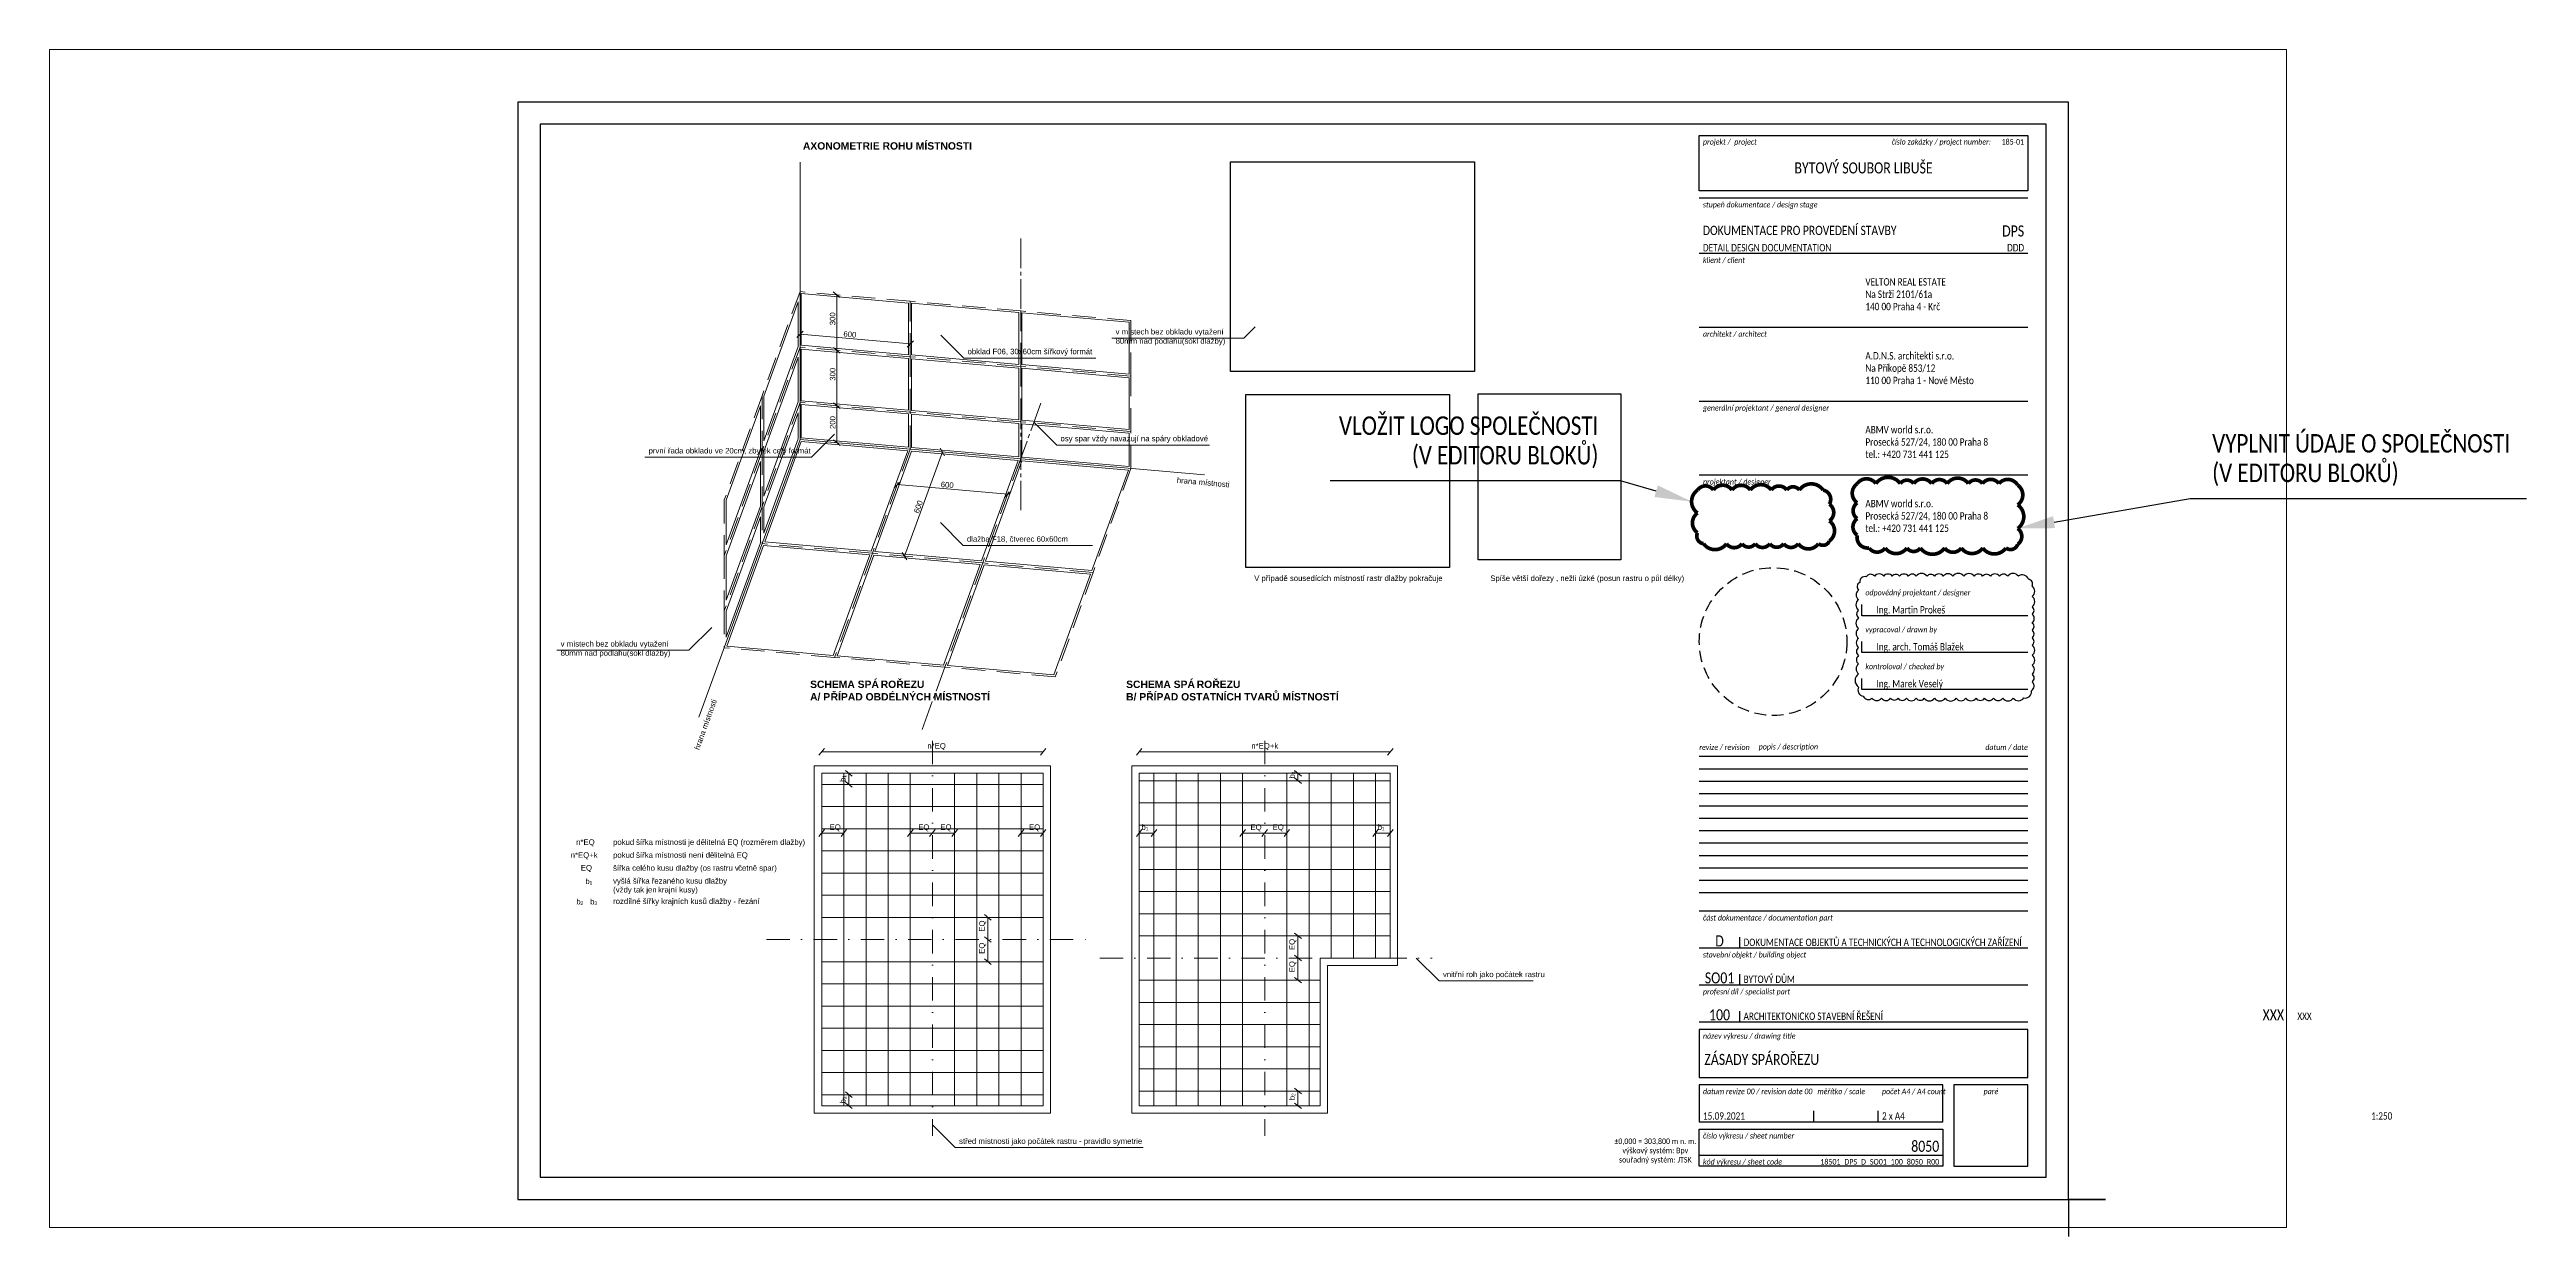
# Paper-space layout '18501_DPS_D_SO01_100_8050_00' of a CAD drawing. Header units: millimetres. Extents: x -334 to 337, y -12 to 309.
import ezdxf
from ezdxf import colors
from ezdxf.entities.mleader import LeaderData, LeaderLine
from ezdxf.enums import TextEntityAlignment as Align
from ezdxf.math import Vec2, Vec3

# ---------------------------------------------------------------- set-up
doc = ezdxf.new("R2010")
doc.units = ezdxf.units.MM
for name, pattern in [('DASHDOT2', [12.7, 6.35, -3.175, 0, -3.175]), ('DASHED2', [9.525, 6.35, -3.175]), ('HIDDEN2', [4.7625, 3.175, -1.5875])]:
    doc.linetypes.add(name, pattern=pattern)
for name, color, linetype, lineweight in [('A-DETL-____-CNTR', 7, 'DASHDOT2', 5), ('A-DETL-____-WIDE', 7, 'Continuous', 9), ('A-DETL-DEMO-OTLN', 7, 'DASHED2', 5), ('G-____-____-TEXT', 7, 'Continuous', 5), ('G-____-TTLB-OTLN', 7, 'Continuous', 9)]:
    doc.layers.add(name, color=color, linetype=linetype, lineweight=lineweight)
doc.layers.add('A-DETL-____-OTLN', color=7, linetype='Continuous', lineweight=5, true_color=0x00a600)
doc.layers.add('ABMV_NoPrint', color=30, linetype='Continuous', plot=False)
doc.layers.add('ABMV_Sheet_Titleblock', color=7, linetype='Continuous')
doc.styles.add('Arial', font='arial.ttf', dxfattribs={"height": 1.5})
doc.styles.add('Arial_1', font='arial.ttf', dxfattribs={"height": 0.974836})
doc.styles.add('Arial_B', font='arialbd.ttf', dxfattribs={"height": 2})
doc.styles.add('Calibri', font='calibri.ttf', dxfattribs={"width": 0.8, "height": 2})
doc.styles.add('Calibri_2', font='calibri.ttf', dxfattribs={"width": 0.8, "height": 3})
doc.styles.add('Calibri_I', font='calibrii.ttf', dxfattribs={"width": 0.8, "height": 1.5})
picture_1 = doc.add_image_def('image1.jpg', size_in_pixel=(592, 508))
picture_2 = doc.add_image_def('image2.jpg', size_in_pixel=(697, 591))
picture_3 = doc.add_image_def('image3.jpg', size_in_pixel=(467, 542))

# ---------------------------------------------------------------- blocks, each defined once
blk = doc.blocks.new('*U4')
at = {"layer": 'ABMV_Sheet_Titleblock'}
blk.add_line((44.5, 0), (-44.5, 0), dxfattribs=at)
blk = doc.blocks.new('*U5')
at = {"color": 0, "linetype": 'ByBlock', "lineweight": -2, "transparency": 16777216}
for p in [(0, 36.85), (0, 33.5), (0, 30.15), (0, 26.8), (0, 23.45), (0, 20.1), (0, 16.75), (0, 13.4), (0, 10.05), (0, 6.7), (0, 3.35), (0, 0)]:
    blk.add_blockref('*U4', p, dxfattribs=at)
blk = doc.blocks.new('ABMV_TB_Sheet_Full_Arch_STATIC')
at = {"layer": 'ABMV_NoPrint', "const_width": 1}
for points in [[(-57.21, 193.74, 0.520567), (-57.21, 188.56, 0.520567), (-57.21, 184.27, 0.520567), (-57.21, 179.79, 0.520567), (-54, 176.34, 0.520567), (-49.63, 176.34, 0.520567), (-43.76, 176.34, 0.520567), (-40.1, 176.34, 0.520567), (-33.53, 176.34, 0.520567), (-29.02, 176.34, 0.520567), (-23.2, 176.34, 0.520567), (-16.94, 176.34, 0.520567), (-13.76, 177.3, 0.520567), (-13.76, 181.61, 0.520567), (-13.76, 188, 0.520567), (-13.76, 193.36, 0.520567), (-18.84, 193.74, 0.520567), (-23.29, 193.74, 0.520567), (-27.11, 193.74, 0.520567), (-32.85, 193.74, 0.520567), (-37.06, 193.74, 0.520567), (-41.93, 193.74, 0.520567), (-45.56, 193.74, 0.520567), (-52.16, 193.74, 0.520567)], [(-100.46, 192, 0.520567), (-100.46, 185.79, 0.520567), (-100.46, 180.44, 0.520567), (-98.84, 177.5, 0.520567), (-92.62, 177.5, 0.520567), (-88.42, 177.5, 0.520567), (-84.84, 177.5, 0.520567), (-80.89, 177.5, 0.520567), (-77.12, 177.5, 0.520567), (-73.18, 177.5, 0.520567), (-67.72, 177.5, 0.520567), (-64.76, 178.25, 0.520567), (-64.76, 183.65, 0.520567), (-64.76, 188.19, 0.520567), (-66.45, 192, 0.520567), (-72.9, 192, 0.520567), (-76.3, 192, 0.520567), (-80.5, 192, 0.520567), (-86.16, 192, 0.520567), (-91.12, 192, 0.520567), (-96.16, 192, 0.520567)]]:
    blk.add_lwpolyline(points, format="xyb", close=True, dxfattribs=at)
at = {"layer": 'ABMV_NoPrint'}
blk.add_lwpolyline([(0, 0), (10, 0), (0, 0), (0, -10)], dxfattribs=at)
at = {"layer": 'ABMV_Sheet_Titleblock'}
for p, q in [((-11, 271), (-100, 271)), ((-11, 256), (-100, 256)), ((-11, 236), (-100, 236)), ((-11, 216), (-100, 216)), ((-11, 196), (-100, 196)), ((-56, 158), (-56, 161)), ((-11, 158), (-56, 158)), ((-56, 148), (-56, 151)), ((-11, 148), (-56, 148)), ((-56, 138), (-56, 141)), ((-11, 138), (-56, 138)), ((-11, 78), (-100, 78)), ((-11, 68), (-100, 68)), ((-89, 68), (-89, 71)), ((-89, 58), (-89, 61)), ((-11, 58), (-100, 58)), ((-11, 48), (-100, 48)), ((-89, 48), (-89, 51)), ((-69, 21), (-69, 24)), ((-51.5, 21), (-51.5, 24)), ((-100, 12), (-34, 12))]:
    blk.add_line(p, q, dxfattribs=at)
blk.add_lwpolyline([(-100, 273), (-100, 288), (-11, 288), (-11, 273)], close=True, dxfattribs=at)
at = {"layer": 'ABMV_Sheet_Titleblock', "lineweight": 30}
for points in [[(-11, 46), (-100, 46), (-100, 33), (-11, 33)], [(-34, 21), (-34, 31), (-100, 31), (-100, 21)], [(-31, 9), (-11, 9), (-11, 31), (-31, 31)], [(-100, 19), (-34, 19), (-34, 9), (-100, 9)]]:
    blk.add_lwpolyline(points, close=True, dxfattribs=at)
at = {"layer": 'ABMV_Sheet_Titleblock', "color": 8, "linetype": 'HIDDEN2'}
blk.add_circle((-80, 151), 20, dxfattribs=at)
blk.add_blockref('*U5', (-55.5, 83))
at = {"layer": 'ABMV_Sheet_Titleblock', "style": 'Calibri_I', "width": 0.8}
for s, p in [('projekt /  project', (-99, 287)), ('stupeň dokumentace / design stage', (-99, 270)), ('klient / client', (-99, 255)), ('architekt / architect', (-99, 235)), ('generální projektant / general designer', (-99, 215)), ('projektant / designer', (-99, 195)), ('část dokumentace / documentation part', (-99, 77)), ('stavební objekt / building object', (-99, 67)), ('profesní díl / specialist part', (-99, 57)), ('název výkresu / drawing title', (-99, 45)), ('číslo výkresu / sheet number', (-99, 18))]:
    blk.add_text(s, height=1.5, dxfattribs=at).set_placement(p, align=Align.TOP_LEFT)
at = {"layer": 'ABMV_Sheet_Titleblock', "width": 0.8}
for s, style, p in [('číslo zakázky / project number:', 'Calibri_I', (-21, 287)), ('185-01', 'Calibri', (-12, 287))]:
    blk.add_text(s, height=1.5, dxfattribs=dict(at, style=style)).set_placement(p, align=Align.TOP_RIGHT)
at = {"layer": 'ABMV_Sheet_Titleblock', "style": 'Calibri', "width": 0.8}
for s, height, p in [('DPS', 3, (-12, 259.73)), ('DDD', 2, (-12, 256))]:
    blk.add_text(s, height=height, dxfattribs=at).set_placement(p, align=Align.BOTTOM_RIGHT)
at = {"layer": 'ABMV_Sheet_Titleblock', "width": 0.8}
for s, height, style, p in [('DETAIL DESIGN DOCUMENTATION', 2, 'Calibri', (-99, 256)), ('DOKUMENTACE OBJEKTŮ A TECHNICKÝCH A TECHNOLOGICKÝCH ZAŘÍZENÍ', 2, 'Calibri', (-88, 68)), ('kód výkresu / sheet code', 1.5, 'Calibri_I', (-99, 9))]:
    blk.add_text(s, height=height, dxfattribs=dict(at, style=style)).set_placement(p, align=Align.BOTTOM_LEFT)
at = {"layer": 'ABMV_Sheet_Titleblock', "style": 'Calibri_I', "width": 0.8}
for s, p in [('odpovědný projektant / designer', (-55, 163.5)), ('vypracoval / drawn by', (-55, 153.5)), ('kontroloval / checked by', (-55, 143.5))]:
    blk.add_text(s, height=1.5, dxfattribs=at).set_placement(p)
at = {"layer": 'ABMV_Sheet_Titleblock', "style": 'Calibri', "width": 0.8}
blk.add_text('D', height=3, dxfattribs=at).set_placement((-94.5, 67.58), align=Align.BOTTOM_CENTER)
at = {"layer": 'ABMV_Sheet_Titleblock', "style": 'Calibri_I', "width": 0.8}
blk.add_text('paré', height=1.5, dxfattribs=at).set_placement((-21, 30), align=Align.TOP_CENTER)
at = {"layer": 'ABMV_Sheet_Titleblock', "style": 'Calibri'}
for s, insert, char_height, attachment_point in [('{\\fCalibri|b0|i0|c238|p34;BYTOVÝ SOUBOR LIBUŠE}', (-55.5, 279.18), 3, 5), ('DOKUMENTACE PRO {\\fCalibri|b0|i0|c238|p34;PROVEDENÍ STAVBY}', (-99, 261), 2.5, 7), ('\\A1;{\\fCalibri|b0|i0|c238|p34;VELTON REAL ESTATE\\PNa Strži 2101/61a\\P140 00 Praha 4 - Krč}', (-55, 245), 2, 4), ('\\A1;A.D.N.S. architekti s.r.o.\\PNa P{\\fCalibri|b0|i0|c238|p34;říkopě 853/12\\H1x;\\P110 00 Praha 1 - Nové Město}', (-55, 225), 2, 4), ('\\A1;ABMV world s.r.o.\\PProsecká 527/24, 180 00 Praha 8\\Ptel.: +420 731 441 125', (-55, 205), 2, 4), ('\\A1;ABMV world s.r.o.\\PProsecká 527/24, 180 00 Praha 8\\Ptel.: +420 731 441 125', (-55, 185), 2, 4)]:
    blk.add_mtext(s, dxfattribs=dict(at, insert=insert, char_height=char_height, attachment_point=attachment_point))
at = {"layer": 'ABMV_Sheet_Titleblock', "char_height": 1.5}
for s, insert, width, attachment_point, style in [('revize / revision', (-100, 122.35), 15, 4, 'Calibri_I'), ('popis / description', (-83.91, 122.35), 57.9092, 4, 'Calibri_I'), ('datum / date', (-11, 122.35), 15, 6, 'Calibri_I'), ('datum revize{\\fCalibri|b0|i1|c238|p34; 00} / revision date{\\fCalibri|b0|i1|c238|p34; 00}', (-99, 30), 30, 1, 'Calibri_I'), ('měřítko / scale', (-68, 30), 19, 1, 'Calibri_I'), ('počet A4 / A4 count', (-50.5, 30), 16.5, 1, 'Calibri_I'), ('±0,000 = {\\fCalibri|b0|i0|c238|p34;303},{\\fCalibri|b0|i0|c238|p34;80}0 m n. m.{\\fCalibri|b0|i0|c238|p34;\\Pvýškový systém: Bpv\\Psouřadný systém: JTSK}', (-111.9, 9.63), 19.5159, 8, 'Calibri')]:
    blk.add_mtext(s, dxfattribs=dict(at, insert=insert, width=width, attachment_point=attachment_point, style=style))
at = {"layer": 'ABMV_NoPrint'}
ml = blk.add_multileader_mtext('Standard', dxfattribs=at)
ml.set_content('VLO{\\fCalibri|b0|i0|c238|p34;ŽIT LOGO SPOLEČNOSTI }({\\fCalibri|b0|i0|c238|p34;V EDITORU BLOKŮ})', color=256, style='Calibri')
ml.set_leader_properties()
ml.build(insert=Vec2(0, 0))
ml.multileader.update_dxf_attribs({"text_left_attachment_type": 5, "text_right_attachment_type": 5, "dogleg_length": 5, "arrow_head_size": 10})
ctx = ml.context
ctx.base_point, ctx.char_height, ctx.arrow_head_size, ctx.landing_gap_size, ctx.plane_origin = Vec3(-198.73, 194.51), 5, 10, 1, Vec3(-180.17, 207.96)
ctx.left_attachment, ctx.right_attachment, ctx.text_align_type = 5, 5, 2
notes = []
notes.append((ctx, [(1, (1, 1, 0), (-121.33, 194.51), (-1, 0), 5, [(1, [(-102.08, 188.89)], 0, [])])]))
ctx.mtext.insert, ctx.mtext.width, ctx.mtext.alignment, ctx.mtext.line_spacing_factor, ctx.mtext.flow_direction = Vec3(-127.33, 211.94), 71.9253, 3, 0.96, 5
ml = blk.add_multileader_mtext('Standard', dxfattribs=at)
ml.set_content('{\\fCalibri|b0|i0|c238|p34;VYPLNIT ÚDAJE O SPOLEČNOSTI }({\\fCalibri|b0|i0|c238|p34;V EDITORU BLOKŮ})', color=256, style='Calibri')
ml.set_leader_properties()
ml.build(insert=Vec2(0, 0))
ml.multileader.update_dxf_attribs({"text_left_attachment_type": 5, "text_right_attachment_type": 5, "dogleg_length": 5, "arrow_head_size": 10})
ctx = ml.context
ctx.base_point, ctx.char_height, ctx.arrow_head_size, ctx.landing_gap_size, ctx.plane_origin = Vec3(37.93, 189.71), 5, 10, 1, Vec3(26.77, 207.96)
ctx.left_attachment, ctx.right_attachment = 5, 5
notes.append((ctx, [(0, (1, 1, 0), (32.93, 189.71), (1, 0), 5, [(1, [(-13.76, 181.61)], 0, [])])]))
ctx.mtext.insert, ctx.mtext.width, ctx.mtext.line_spacing_factor, ctx.mtext.flow_direction = Vec3(38.93, 207.15), 84.2904, 0.96, 5
for ctx, leaders in notes:
    for number, flags, end, landing, length, lines in leaders:
        leader = LeaderData()
        leader.index, (leader.has_last_leader_line, leader.has_dogleg_vector, leader.attachment_direction) = number, flags
        leader.last_leader_point, leader.dogleg_vector, leader.dogleg_length = Vec3(end), Vec3(landing), length
        for number, points, colour, breaks in lines:
            line = LeaderLine()
            line.index, line.vertices, line.color, line.breaks = number, Vec3.list(points), colors.encode_raw_color(colour), breaks
            leader.lines.append(line)
        ctx.leaders.append(leader)

psp = doc.layouts.new('18501_DPS_D_SO01_100_8050_00')

# ---------------------------------------------------------------- linework, layer by layer
at = {"layer": 'A-DETL-____-CNTR'}
for p, q in [((-95.2, 122.16), (-95.2, 15.22)), ((-5.2, 122.16), (-5.2, 15.22)), ((-140.2, 68.35), (-53.7, 68.35)), ((-49.88, 63.35), (40.11, 63.35))]:
    psp.add_line(p, q, dxfattribs=at)
at = {"layer": 'A-DETL-____-OTLN', "color": 136, "true_color": 0x008080}
for p, q in [((-71.31, 250.05), (-71.31, 258.05)), ((-71.31, 249.04), (-71.31, 248.04)), ((-71.31, 247.05), (-71.31, 239.05)), ((-71.31, 206.52), (-71.31, 214.52)), ((-68.56, 206.04), (-65.82, 213.55)), ((-72.32, 195.7), (-69.59, 203.22)), ((-71.31, 204.53), (-71.31, 205.53)), ((-71.31, 195.52), (-71.31, 203.52)), ((-69.24, 204.17), (-68.9, 205.11)), ((-71.31, 194.51), (-71.31, 193.51)), ((-71.31, 192.52), (-71.31, 184.52)), ((-94.21, 135.56), (-91.48, 143.08)), ((-94.89, 133.69), (-94.55, 134.63)), ((-97.97, 125.22), (-95.24, 132.74))]:
    psp.add_line(p, q, dxfattribs=at)
at = {"layer": 'A-DETL-____-OTLN', "color": 7}
for p, q in [((-101.7, 240.63), (-130.74, 243.17)), ((-130.74, 243.17), (-130.74, 229.18)), ((-120.23, 242.1), (-122.06, 243.63)), ((-121.14, 227.86), (-121.14, 242.87)), ((-131.55, 240.95), (-140.84, 215.43)), ((-131.55, 228.88), (-131.55, 240.95)), ((-101.7, 226.64), (-101.7, 240.63)), ((-71.81, 238.02), (-100.86, 240.56)), ((-100.86, 240.56), (-100.86, 226.56)), ((-71.81, 224.02), (-71.81, 238.02)), ((-41.93, 235.4), (-70.97, 237.95)), ((-70.97, 237.95), (-70.97, 223.95)), ((-41.93, 221.41), (-41.93, 235.4)), ((-140.84, 203.35), (-131.55, 228.88)), ((-131.92, 231.32), (-130.25, 232.99)), ((-131.05, 232.23), (-101.17, 229.62)), ((-130.74, 229.18), (-101.7, 226.64)), ((-101.7, 225.63), (-130.74, 228.17)), ((-130.74, 228.17), (-130.74, 214.18)), ((-120.22, 227.08), (-122.05, 228.61)), ((-120.22, 227.08), (-122.05, 228.61)), ((-102.03, 228.71), (-100.36, 230.37)), ((-92.89, 231.94), (-86.7, 225.74)), ((-46.59, 231.1), (-10.86, 231.1)), ((-7.77, 234.19), (-10.86, 231.1)), ((-131.55, 225.95), (-140.84, 200.43)), ((-131.55, 213.88), (-131.55, 225.95)), ((-121.13, 212.84), (-121.13, 227.85)), ((-101.7, 211.64), (-101.7, 225.63)), ((-100.86, 226.56), (-71.81, 224.02)), ((-71.81, 223.02), (-100.86, 225.56)), ((-100.86, 225.56), (-100.86, 211.56)), ((-86.7, 225.74), (-50.97, 225.74)), ((-71.81, 209.02), (-71.81, 223.02)), ((-70.97, 223.95), (-41.93, 221.41)), ((-41.93, 220.4), (-70.97, 222.95)), ((-70.97, 222.95), (-70.97, 208.95)), ((-140.84, 215.43), (-140.84, 203.35)), ((-41.93, 206.41), (-41.93, 220.4)), ((-141.81, 212.76), (-151.1, 187.24)), ((-141.81, 200.69), (-141.81, 212.76)), ((-140.84, 188.35), (-131.55, 213.88)), ((-131.55, 210.95), (-140.84, 185.43)), ((-131.55, 203.88), (-131.55, 210.95)), ((-130.74, 214.18), (-101.7, 211.64)), ((-101.7, 210.63), (-130.74, 213.17)), ((-130.74, 213.17), (-130.74, 204.18)), ((-120.2, 212.06), (-122.04, 213.59)), ((-121.12, 202.82), (-121.12, 212.83)), ((-101.7, 201.64), (-101.7, 210.63)), ((-100.86, 211.56), (-71.81, 209.02)), ((-71.81, 208.02), (-100.86, 210.56)), ((-100.86, 210.56), (-100.86, 201.56)), ((-71.81, 199.02), (-71.81, 208.02)), ((-70.97, 208.95), (-41.93, 206.41)), ((-67.71, 208.37), (-61.52, 202.18)), ((-140.84, 178.35), (-131.55, 203.88)), ((-140.65, 175.96), (-130.74, 203.17)), ((-131.08, 203.71), (-101.2, 201.09)), ((-130.74, 204.18), (-101.7, 201.64)), ((-130.74, 203.17), (-101.89, 200.65)), ((-121.78, 205.09), (-127.97, 198.9)), ((-120.19, 202.04), (-122.03, 203.57)), ((-100.86, 201.56), (-71.81, 199.02)), ((-91.92, 199.28), (-93.11, 201.34)), ((-41.93, 205.4), (-70.97, 207.95)), ((-70.97, 207.95), (-70.97, 198.95)), ((-61.52, 202.18), (-20.14, 202.18)), ((-41.93, 196.41), (-41.93, 205.4)), ((-173.1, 198.9), (-127.97, 198.9)), ((-151.1, 175.16), (-141.81, 200.69)), ((-141.81, 197.76), (-151.1, 172.24)), ((-141.81, 185.69), (-141.81, 197.76)), ((-140.84, 200.43), (-140.84, 188.35)), ((-101.89, 200.65), (-111.8, 173.43)), ((-110.77, 173.34), (-100.86, 200.56)), ((-102.78, 172.13), (-92.52, 200.32)), ((-100.86, 200.56), (-72, 198.04)), ((-72, 198.04), (-81.91, 170.82)), ((-80.88, 170.73), (-70.97, 197.95)), ((-70.97, 198.95), (-41.93, 196.41)), ((-70.97, 197.95), (-42.12, 195.42)), ((-42.12, 195.42), (-52.03, 168.2)), ((-105.55, 190.6), (-103.88, 192.27)), ((-104.68, 191.52), (-74.8, 188.9)), ((-75.66, 187.99), (-73.99, 189.65)), ((-151.1, 187.24), (-151.1, 175.16)), ((-151.1, 160.16), (-141.81, 185.69)), ((-141.81, 182.76), (-151.1, 157.24)), ((-141.81, 175.69), (-141.81, 182.76)), ((-140.84, 185.43), (-140.84, 178.35)), ((-93.06, 181.19), (-86.87, 174.99)), ((-151.1, 150.16), (-141.81, 175.69)), ((-150.91, 147.77), (-141.01, 174.98)), ((-141.01, 174.98), (-112.15, 172.46)), ((-111.8, 173.43), (-140.65, 175.96)), ((-86.87, 174.99), (-51.87, 174.99)), ((-151.1, 172.24), (-151.1, 160.16)), ((-112.15, 172.46), (-122.06, 145.24)), ((-121.03, 145.15), (-111.12, 172.37)), ((-111.12, 172.37), (-82.27, 169.84)), ((-81.91, 170.82), (-110.77, 173.34)), ((-102.18, 171.08), (-103.37, 173.15)), ((-82.27, 169.84), (-92.17, 142.63)), ((-91.14, 142.54), (-81.23, 169.75)), ((-81.23, 169.75), (-52.38, 167.23)), ((-52.03, 168.2), (-80.88, 170.73)), ((-52.38, 167.23), (-62.29, 140.01)), ((-151.1, 157.24), (-151.1, 150.16)), ((-155, 152.83), (-161.19, 146.63)), ((-122.06, 145.24), (-150.91, 147.77)), ((-196.92, 146.63), (-161.19, 146.63)), ((-92.17, 142.63), (-121.03, 145.15)), ((-62.29, 140.01), (-91.14, 142.54)), ((-125.96, 118.24), (-124.45, 120.09)), ((-125.2, 119.16), (-65.2, 119.16)), ((-116.94, 112.6), (-118.79, 114.11)), ((-65.96, 118.24), (-64.45, 120.09)), ((-39.96, 118.24), (-38.45, 120.09)), ((-39.2, 119.16), (28.8, 119.16)), ((4.72, 112.6), (2.87, 114.11)), ((28.04, 118.24), (29.55, 120.09)), ((-65.2, 110.35), (-125.2, 110.35)), ((-119.2, 113.35), (-119.2, 23.35)), ((-116.94, 109.6), (-118.79, 111.11)), ((-117.87, 110.35), (-117.87, 113.35)), ((-113.2, 113.35), (-113.2, 23.35)), ((-107.2, 113.35), (-107.2, 23.35)), ((-101.2, 113.35), (-101.2, 23.35)), ((-89.2, 113.35), (-89.2, 23.35)), ((-83.2, 113.35), (-83.2, 23.35)), ((-77.2, 113.35), (-77.2, 23.35)), ((-71.2, 113.35), (-71.2, 23.35)), ((-39.2, 111.35), (28.8, 111.35)), ((-35.2, 113.35), (-35.2, 23.35)), ((-29.2, 113.35), (-29.2, 23.35)), ((-23.2, 113.35), (-23.2, 23.35)), ((-17.2, 113.35), (-17.2, 23.35)), ((-11.2, 113.35), (-11.2, 23.35)), ((0.8, 113.35), (0.8, 23.35)), ((4.72, 110.6), (2.87, 112.11)), ((3.8, 111.35), (3.8, 113.35)), ((6.8, 113.35), (6.8, 23.35)), ((12.8, 113.35), (12.8, 63.35)), ((18.8, 113.35), (18.8, 63.35)), ((24.8, 113.35), (24.8, 63.35)), ((-65.2, 104.35), (-125.2, 104.35)), ((-39.2, 105.35), (28.8, 105.35)), ((-125.96, 96.25), (-124.45, 98.09)), ((-65.2, 98.35), (-125.2, 98.35)), ((-125.2, 97.17), (-119.2, 97.17)), ((-119.96, 96.25), (-118.45, 98.09)), ((-101.96, 96.25), (-100.45, 98.09)), ((-101.2, 97.17), (-95.2, 97.17)), ((-95.96, 96.25), (-94.45, 98.09)), ((-95.2, 97.17), (-89.2, 97.17)), ((-89.96, 96.25), (-88.45, 98.09)), ((-71.96, 96.25), (-70.45, 98.09)), ((-71.2, 97.17), (-65.2, 97.17)), ((-65.96, 96.25), (-64.45, 98.09)), ((-39.96, 96.25), (-38.45, 98.09)), ((-39.2, 99.35), (28.8, 99.35)), ((-39.2, 97.17), (-35.2, 97.17)), ((-35.96, 96.25), (-34.45, 98.09)), ((-11.96, 96.25), (-10.45, 98.09)), ((-11.2, 97.17), (-5.2, 97.17)), ((-5.96, 96.25), (-4.45, 98.09)), ((-5.2, 97.17), (0.8, 97.17)), ((0.04, 96.25), (1.55, 98.09)), ((24.04, 96.25), (25.55, 98.09)), ((24.8, 97.17), (28.8, 97.17)), ((28.04, 96.25), (29.55, 98.09)), ((-65.2, 92.35), (-125.2, 92.35)), ((-39.2, 93.35), (28.8, 93.35)), ((-39.2, 87.35), (28.8, 87.35)), ((-65.2, 86.35), (-125.2, 86.35)), ((-39.2, 81.35), (28.8, 81.35)), ((-65.2, 80.35), (-125.2, 80.35)), ((-65.2, 74.35), (-125.2, 74.35)), ((-79.28, 73.6), (-81.13, 75.11)), ((-80.2, 68.35), (-80.2, 74.35)), ((-39.2, 75.35), (28.8, 75.35)), ((-79.28, 67.6), (-81.13, 69.11)), ((-80.2, 62.35), (-80.2, 68.35)), ((-39.2, 69.35), (28.8, 69.35)), ((4.72, 68.6), (2.87, 70.11)), ((3.8, 63.35), (3.8, 69.35)), ((-65.2, 62.35), (-125.2, 62.35)), ((-79.28, 61.6), (-81.13, 63.11)), ((4.72, 62.6), (2.87, 64.11)), ((3.8, 57.35), (3.8, 63.35)), ((35.86, 63.35), (42.06, 57.16)), ((-65.2, 56.35), (-125.2, 56.35)), ((-39.2, 57.35), (9.8, 57.35)), ((4.72, 56.6), (2.87, 58.11)), ((42.06, 57.16), (67.49, 57.16)), ((-65.2, 50.35), (-125.2, 50.35)), ((-39.2, 51.35), (9.8, 51.35)), ((-65.2, 44.35), (-125.2, 44.35)), ((-39.2, 45.35), (9.8, 45.35)), ((-65.2, 38.35), (-125.2, 38.35)), ((-39.2, 39.35), (9.8, 39.35)), ((-65.2, 32.35), (-125.2, 32.35)), ((-116.94, 25.6), (-118.79, 27.11)), ((-39.2, 33.35), (9.8, 33.35)), ((-39.2, 27.35), (9.8, 27.35)), ((4.72, 26.6), (2.87, 28.11)), ((3.8, 23.35), (3.8, 27.35)), ((-65.2, 26.35), (-125.2, 26.35)), ((-116.94, 22.6), (-118.79, 24.11)), ((-117.87, 23.35), (-117.87, 26.35)), ((4.72, 22.6), (2.87, 24.11)), ((-95.2, 18.22), (-89.01, 12.03)), ((-89.01, 12.03), (-38.14, 12.03))]:
    psp.add_line(p, q, dxfattribs=at)
at = {"layer": 'A-DETL-____-WIDE'}
for p, q in [((-131.08, 203.71), (-131.08, 278.71)), ((-131.08, 203.71), (-158.45, 128.53)), ((-131.08, 203.71), (-21.5, 194.12)), ((-127.2, 115.35), (-63.2, 115.35)), ((-127.2, 21.35), (-127.2, 115.35)), ((-63.2, 115.35), (-63.2, 21.35)), ((-41.2, 21.35), (-41.2, 115.35)), ((-41.2, 115.35), (30.8, 115.35)), ((30.8, 115.35), (30.8, 61.35)), ((-125.2, 23.35), (-125.2, 113.35)), ((-125.2, 113.35), (-65.2, 113.35)), ((-65.2, 113.35), (-65.2, 23.35)), ((-39.2, 23.35), (-39.2, 113.35)), ((-39.2, 113.35), (28.8, 113.35)), ((28.8, 113.35), (28.8, 63.35)), ((9.8, 23.35), (9.8, 63.35)), ((9.8, 63.35), (28.8, 63.35)), ((11.8, 61.35), (30.8, 61.35)), ((11.8, 21.35), (11.8, 61.35)), ((-63.2, 21.35), (-127.2, 21.35)), ((-65.2, 23.35), (-125.2, 23.35)), ((11.8, 21.35), (-41.2, 21.35)), ((9.8, 23.35), (-39.2, 23.35))]:
    psp.add_line(p, q, dxfattribs=at)
at = {"layer": 'A-DETL-DEMO-OTLN'}
for p, q in [((-131.08, 243.71), (-141.34, 215.52)), ((-101.2, 241.09), (-131.08, 243.71)), ((-71.31, 238.48), (-101.2, 241.09)), ((-101.2, 226.09), (-101.2, 241.09)), ((-41.43, 235.86), (-71.31, 238.48)), ((-71.31, 223.48), (-71.31, 238.48)), ((-41.43, 220.86), (-41.43, 235.86)), ((-131.08, 228.71), (-141.34, 200.52)), ((-101.2, 226.09), (-131.08, 228.71)), ((-71.31, 223.48), (-101.2, 226.09)), ((-101.2, 211.09), (-101.2, 226.09)), ((-41.43, 220.86), (-71.31, 223.48)), ((-71.31, 208.48), (-71.31, 223.48)), ((-141.34, 215.52), (-151.6, 187.32)), ((-141.34, 215.52), (-141.34, 200.52)), ((-41.43, 205.86), (-41.43, 220.86)), ((-131.08, 213.71), (-141.34, 185.52)), ((-101.2, 211.09), (-131.08, 213.71)), ((-101.2, 201.09), (-101.2, 211.09)), ((-71.31, 208.48), (-101.2, 211.09)), ((-41.43, 205.86), (-71.31, 208.48)), ((-41.43, 195.86), (-41.43, 205.86)), ((-141.34, 200.52), (-151.6, 172.32)), ((-141.34, 200.52), (-141.34, 185.52)), ((-101.2, 201.09), (-111.46, 172.9)), ((-71.31, 198.48), (-81.57, 170.29)), ((-41.43, 195.86), (-51.69, 167.67)), ((-151.6, 187.32), (-151.6, 172.32)), ((-141.34, 185.52), (-151.6, 157.32)), ((-141.34, 185.52), (-141.34, 175.52)), ((-111.46, 172.9), (-141.34, 175.52)), ((-151.6, 172.32), (-151.6, 157.32)), ((-111.46, 172.9), (-121.72, 144.71)), ((-81.57, 170.29), (-111.46, 172.9)), ((-81.57, 170.29), (-91.83, 142.09)), ((-51.69, 167.67), (-81.57, 170.29)), ((-51.69, 167.67), (-61.95, 139.48)), ((-151.6, 157.32), (-151.6, 147.32)), ((-121.72, 144.71), (-151.6, 147.32)), ((-91.83, 142.09), (-121.72, 144.71)), ((-61.95, 139.48), (-91.83, 142.09))]:
    psp.add_line(p, q, dxfattribs=at)
at = {"layer": 'ABMV_NoPrint'}
for centre, radius, start, end in [((156.55, 161.62), 1.55, 125, 235), ((156.54, 163.84), 1.29, 116.80074, 226.80074), ((157.39, 165.14), 1.44, 75.99372, 185.99372), ((158.93, 165.8), 1.4, 38.62869, 148.62869), ((161.24, 165.82), 1.49, 35, 145), ((163.61, 165.87), 1.41, 35, 145), ((165.77, 165.97), 1.22, 35, 145), ((167.94, 165.86), 1.42, 35, 145), ((170.19, 165.92), 1.32, 35, 145), ((172.73, 165.65), 1.78, 35, 145), ((175.2, 165.97), 1.22, 35, 145), ((177.4, 165.84), 1.46, 35, 145), ((179.89, 165.77), 1.59, 35, 145), ((182.67, 165.64), 1.8, 35, 145), ((185.56, 165.69), 1.73, 35, 145), ((188.11, 165.88), 1.4, 35, 145), ((190.31, 165.94), 1.28, 35, 145), ((192.58, 165.82), 1.5, 35, 145), ((194.93, 165.89), 1.37, 35, 145), ((197.49, 165.67), 1.76, 35, 145), ((200.03, 165.32), 1.74, 19.19743, 129.19743), ((201.48, 164.59), 1.32, 331.68237, 81.68237), ((201.7, 162.6), 1.67, 305.29807, 55.29807), ((201.68, 159.83), 1.71, 305, 55), ((156.66, 158.92), 1.75, 125, 235), ((156.65, 153.97), 1.72, 125, 235), ((156.4, 156.43), 1.29, 125, 235), ((201.94, 157.41), 1.25, 305, 55), ((201.87, 155.25), 1.38, 305, 55), ((156.61, 151.21), 1.65, 125, 235), ((156.51, 148.64), 1.48, 125, 235), ((201.95, 153.11), 1.23, 305, 55), ((201.93, 151.06), 1.27, 305, 55), ((201.95, 149), 1.24, 305, 55), ((201.72, 146.64), 1.64, 305, 55), ((156.59, 141.62), 1.63, 125, 235), ((156.45, 144.08), 1.38, 125, 235), ((156.44, 146.32), 1.36, 125, 235), ((201.71, 143.95), 1.65, 305, 55), ((201.83, 141.41), 1.45, 305, 55), ((156.92, 138.48), 2.21, 125, 235), ((157.16, 135.9), 1.69, 152.48129, 262.48129), ((158.3, 134.77), 1.47, 201.96399, 311.96399), ((200.77, 135.45), 1.73, 257.31548, 7.31548), ((201.73, 136.94), 1.47, 300.90659, 50.90659), ((201.91, 139.15), 1.3, 305, 55), ((160.57, 134.58), 1.57, 215, 325), ((163.1, 134.54), 1.51, 215, 325), ((165.34, 134.38), 1.23, 215, 325), ((167.49, 134.47), 1.39, 215, 325), ((169.95, 134.61), 1.63, 215, 325), ((172.35, 134.42), 1.3, 215, 325), ((174.83, 134.66), 1.71, 215, 325), ((177.67, 134.68), 1.76, 215, 325), ((180.59, 134.71), 1.8, 215, 325), ((183.4, 134.61), 1.63, 215, 325), ((186.1, 134.64), 1.67, 215, 325), ((188.63, 134.49), 1.42, 215, 325), ((190.99, 134.52), 1.47, 215, 325), ((193.47, 134.57), 1.55, 215, 325), ((196.15, 134.66), 1.72, 215, 325), ((198.94, 134.71), 1.73, 216.84123, 326.84123)]:
    psp.add_arc(centre, radius, start, end, dxfattribs=at)
at = {"layer": 'ABMV_Sheet_Titleblock'}
for points in [[(212.5, 295), (-207.5, 295), (-207.5, -2), (212.5, -2)], [(-201.5, 289), (-201.5, 4), (206.5, 4), (206.5, 289)]]:
    psp.add_lwpolyline(points, close=True, dxfattribs=at)

# ---------------------------------------------------------------- block references
psp.add_blockref('ABMV_TB_Sheet_Full_Arch_STATIC', (212.5, -2))

# ---------------------------------------------------------------- texts
at = {"layer": 'ABMV_Sheet_Titleblock', "style": 'Calibri', "width": 0.8}
for s, p in [('Ing. Martin Prokeš', (160.5, 156)), ('Ing. arch. Tomáš Blažek ', (160.5, 146)), ('Ing. Marek Veselý', (160.5, 136)), ('BYTOVÝ DŮM', (124.5, 56)), ('ARCHITEKTONICKO STAVEBNÍ ŘEŠENÍ', (124.5, 46)), ('XXX', (274.5, 46)), ('15.09.2021', (113.5, 19)), ('2 x A4', (162, 19)), ('1:250', (294.5, 19))]:
    psp.add_text(s, height=2, dxfattribs=at).set_placement(p, align=Align.BOTTOM_LEFT)
for s, p in [('SO01', (118, 55.58)), ('100', (118, 45.58)), ('XXX', (268, 45.58))]:
    psp.add_text(s, height=3, dxfattribs=at).set_placement(p, align=Align.BOTTOM_CENTER)
for s, height, p in [('8050', 3, (177.5, 10)), ('18501_DPS_D_SO01_100_8050_R00', 1.5, (177.5, 7))]:
    psp.add_text(s, height=height, dxfattribs=at).set_placement(p, align=Align.BOTTOM_RIGHT)
at = {"layer": 'G-____-____-TEXT', "lineweight": 9, "attachment_point": 1}
for s, insert, char_height, width, style in [('AXONOMETRIE ROHU MÍSTNOSTI', (-130.29, 284.15), 2, 56.8396, 'Arial_B'), ('obklad {\\fArial|b0|i0|c238|p34;F06, 30x60cm šířkový formát}', (-85.69, 228.26), 1.5, 35.4922, 'Arial'), ('{\\fArial|b0|i0|c238|p34;v místech bez obkladu vytažení 80mm nad podlahu(sokl dlažby)}', (-45.58, 233.61), 1.5, 35.4922, 'Arial'), ('{\\fArial|b0|i0|c238|p34;první řada obkladu ve 20cm, zbytek celý formát}', (-172.09, 201.41), 1.5, 47.4599, 'Arial'), ('osy spar vždy navazují na spáry obkladové', (-60.51, 204.7), 1.5, 47.4599, 'Arial'), ('dlažba {\\fArial|b0|i0|c238|p34;F18, čtverec 60x60cm}', (-85.86, 177.51), 1.5, 37.1587, 'Arial'), ('{\\fArial|b0|i0|c238|p34;V případě sousedících místností rastr dlažby pokračuje}', (-8.05, 166.9), 1.5, 59.7434, 'Arial'), ('{\\fArial|b0|i0|c238|p34;Spíše větší dořezy , nežli úzké (posun rastru o půl délky)}', (55.89, 166.89), 1.5, 59.7434, 'Arial'), ('{\\fArial|b0|i0|c238|p34;v místech bez obkladu vytažení 80mm nad podlahu(sokl dlažby)}', (-195.91, 149.15), 1.5, 35.4922, 'Arial'), ('A/ P', (-128.34, 135.06), 2, 6.7342, 'Arial_B'), ('SCHEMA SPÁ', (-128.34, 138.43), 2, 23.1688, 'Arial_B'), ('ŘÍPAD OBDÉLNÝCH MÍSTNOSTÍ', (-122.78, 135.06), 2, 53.4726, 'Arial_B'), ('RO', (-109.22, 138.43), 2, 5.1308, 'Arial_B'), ('ŘEZU', (-104.99, 138.43), 2, 9.3797, 'Arial_B'), ('SCHEMA SPÁ', (-42.74, 138.43), 2, 23.1688, 'Arial_B'), ('B/ PŘÍPAD OSTATNÍCH TVARŮ MÍSTNOSTÍ', (-42.74, 135.06), 2, 71.5105, 'Arial_B'), ('RO', (-23.62, 138.43), 2, 5.1308, 'Arial_B'), ('ŘEZU', (-19.39, 138.43), 2, 9.3797, 'Arial_B'), ('n*EQ', (-96.58, 121.52), 1.5, 6.0928, 'Arial'), ('n*EQ', (-8.83, 121.52), 1.5, 6.0928, 'Arial'), ('+k', (-3.8, 121.52), 1.5, 2.8059, 'Arial'), ('n*EQ', (-191.71, 95.47), 1.5, 6.0928, 'Arial'), ('pokud ', (-181.71, 95.47), 1.5, 7.5359, 'Arial'), ('ší', (-175.49, 95.47), 1.5, 2.0042, 'Arial'), ('řka místnosti je dělitelná EQ', (-173.83, 95.47), 1.5, 31.5865, 'Arial'), (' (rozm', (-147.77, 95.47), 1.5, 7.2152, 'Arial'), ('ěrem dlažby)', (-141.82, 95.47), 1.5, 14.4304, 'Arial'), ('EQ', (-123.06, 99.52), 1.5, 3.6878, 'Arial'), ('EQ', (-99.06, 99.52), 1.5, 3.6878, 'Arial'), ('EQ', (-93.06, 99.52), 1.5, 3.6878, 'Arial'), ('EQ', (-69.06, 99.52), 1.5, 3.6878, 'Arial'), ('b', (-38.58, 99.52), 1.5, 1.3629, 'Arial'), ('1', (-37.46, 98.84), 0.975, 0.962, 'Arial_1'), ('EQ', (-9.06, 99.52), 1.5, 3.6878, 'Arial'), ('EQ', (-3.06, 99.52), 1.5, 3.6878, 'Arial'), ('b', (25.42, 99.52), 1.5, 1.3629, 'Arial'), ('1', (26.54, 98.84), 0.975, 0.962, 'Arial_1'), ('n*EQ', (-193.19, 91.97), 1.5, 6.0928, 'Arial'), ('EQ', (-190.45, 88.52), 1.5, 3.6878, 'Arial'), ('+k', (-188.17, 91.97), 1.5, 2.8059, 'Arial'), ('šířka ', (-181.71, 88.47), 1.5, 6.2532, 'Arial'), ('pokud ', (-181.71, 91.97), 1.5, 7.5359, 'Arial'), ('celého kusu dlažby (os rastru v', (-176.55, 88.47), 1.5, 34.7932, 'Arial'), ('ší', (-175.49, 91.97), 1.5, 2.0042, 'Arial'), ('řka místnosti', (-173.83, 91.97), 1.5, 14.5105, 'Arial'), (' není d', (-161.86, 91.97), 1.5, 7.7764, 'Arial'), ('ě', (-155.45, 91.97), 1.5, 1.3629, 'Arial'), ('litelná EQ', (-154.32, 91.97), 1.5, 10.9831, 'Arial'), ('četně spar)', (-147.84, 88.47), 1.5, 12.6667, 'Arial'), ('b', (-189.22, 84.86), 1.5, 1.3629, 'Arial'), ('1', (-188.09, 84.18), 0.975, 0.962, 'Arial_1'), ('vyšlá šířka řezaného kusu dlažby ', (-181.71, 84.97), 1.5, 37.6793, 'Arial'), ('(', (-181.71, 82.59), 1.5, 0.8819, 'Arial'), ('vždy tak jen ', (-180.98, 82.59), 1.5, 13.8692, 'Arial'), ('krajní ', (-169.53, 82.59), 1.5, 6.9747, 'Arial'), ('kusy)', (-163.78, 82.59), 1.5, 6.0928, 'Arial'), ('b', (-191.67, 79.36), 1.5, 1.3629, 'Arial'), ('2', (-190.54, 78.68), 0.975, 0.962, 'Arial_1'), ('b', (-187.91, 79.36), 1.5, 1.3629, 'Arial'), ('3', (-186.79, 78.68), 0.975, 0.962, 'Arial_1'), ('rozdílné šířky krajních kusů dlažby - řezání', (-181.71, 79.47), 1.5, 47.9409, 'Arial'), ('vni', (43.07, 59.68), 1.5, 3.2067, 'Arial'), ('t', (45.71, 59.68), 1.5, 0.7215, 'Arial'), ('řní roh jako počátek rastru', (46.31, 59.68), 1.5, 29.5021, 'Arial'), ('střed místnosti jako počátek rastru - pravidlo symetrie', (-88, 14.55), 1.5, 59.8861, 'Arial')]:
    psp.add_mtext(s, dxfattribs=dict(at, insert=insert, char_height=char_height, width=width, style=style))
for s, insert, char_height, width, rotation, style in [('{\\fArial|b0|i0|c238|p34;300}', (-123, 234.61), 1.5, 4.3291, 90.21731, 'Arial'), ('{\\fArial|b0|i0|c238|p34;6}00', (-119.25, 233.05), 1.5, 4.3291, 355, 'Arial'), ('{\\fArial|b0|i0|c238|p34;300}', (-122.99, 219.59), 1.5, 4.3291, 90.21731, 'Arial'), ('{\\fArial|b0|i0|c238|p34;200}', (-122.98, 206.53), 1.5, 4.3291, 90.21731, 'Arial'), ('{\\fArial|b0|i0|c238|p34;6}00', (-92.88, 192.33), 1.5, 4.3291, 355, 'Arial'), ('hrana místnosti', (-28.93, 193.47), 1.5, 17.4768, 355, 'Arial'), ('{\\fArial|b0|i0|c238|p34;600}', (-100.36, 184.1), 1.5, 4.3291, 70, 'Arial'), ('hrana místnosti', (-159.79, 120.05), 1.5, 17.4768, 70.37783, 'Arial'), ('b', (-120.22, 110.99), 1.5, 1.3629, 90, 'Arial'), ('1', (-119.54, 112.12), 0.975, 0.962, 90, 'Arial_1'), ('b', (1.44, 111.94), 1.5, 1.3629, 90, 'Arial'), ('3', (2.12, 113.07), 0.975, 0.962, 90, 'Arial_1'), ('EQ', (-82.56, 70.49), 1.5, 3.6878, 90, 'Arial'), ('EQ', (-82.56, 64.49), 1.5, 3.6878, 90, 'Arial'), ('EQ', (1.44, 65.49), 1.5, 3.6878, 90, 'Arial'), ('EQ', (1.44, 59.49), 1.5, 3.6878, 90, 'Arial'), ('b', (-120.22, 23.99), 1.5, 1.3629, 90, 'Arial'), ('1', (-119.54, 25.12), 0.975, 0.962, 90, 'Arial_1'), ('b', (1.44, 24.86), 1.5, 1.3629, 90, 'Arial'), ('2', (2.12, 25.99), 0.975, 0.962, 90, 'Arial_1')]:
    psp.add_mtext(s, dxfattribs=dict(at, insert=insert, char_height=char_height, width=width, rotation=rotation, style=style))
at = {"layer": 'G-____-TTLB-OTLN', "lineweight": 5, "insert": (113.88, 37.4), "char_height": 3, "width": 37.0124, "attachment_point": 1, "style": 'Calibri_2'}
psp.add_mtext('{\\fCalibri|b0|i0|c238|p34;ZÁSADY SPÁROŘEZU}', dxfattribs=at)

# ---------------------------------------------------------------- pictures from other files: only their frames are drawn
image = psp.add_image(picture_1, insert=(-14.51, 222.11), size_in_units=(66.12, 56.74))
image.dxf.flags = 7
image = psp.add_image(picture_2, insert=(-10.35, 169.07), size_in_units=(55.19, 46.8))
image.dxf.flags = 7
image = psp.add_image(picture_3, insert=(52.57, 171.12), size_in_units=(38.68, 44.9))
image.dxf.flags = 7

# ---------------------------------------------------------------- viewports
at = {"layer": '0'}
psp.add_viewport(center=(-31.39, 149.82), size=(605.93, 318.8075), view_center_point=(-31.39, 149.82), view_height=318.8075, dxfattribs=at)

doc.saveas('drawing.dxf')
